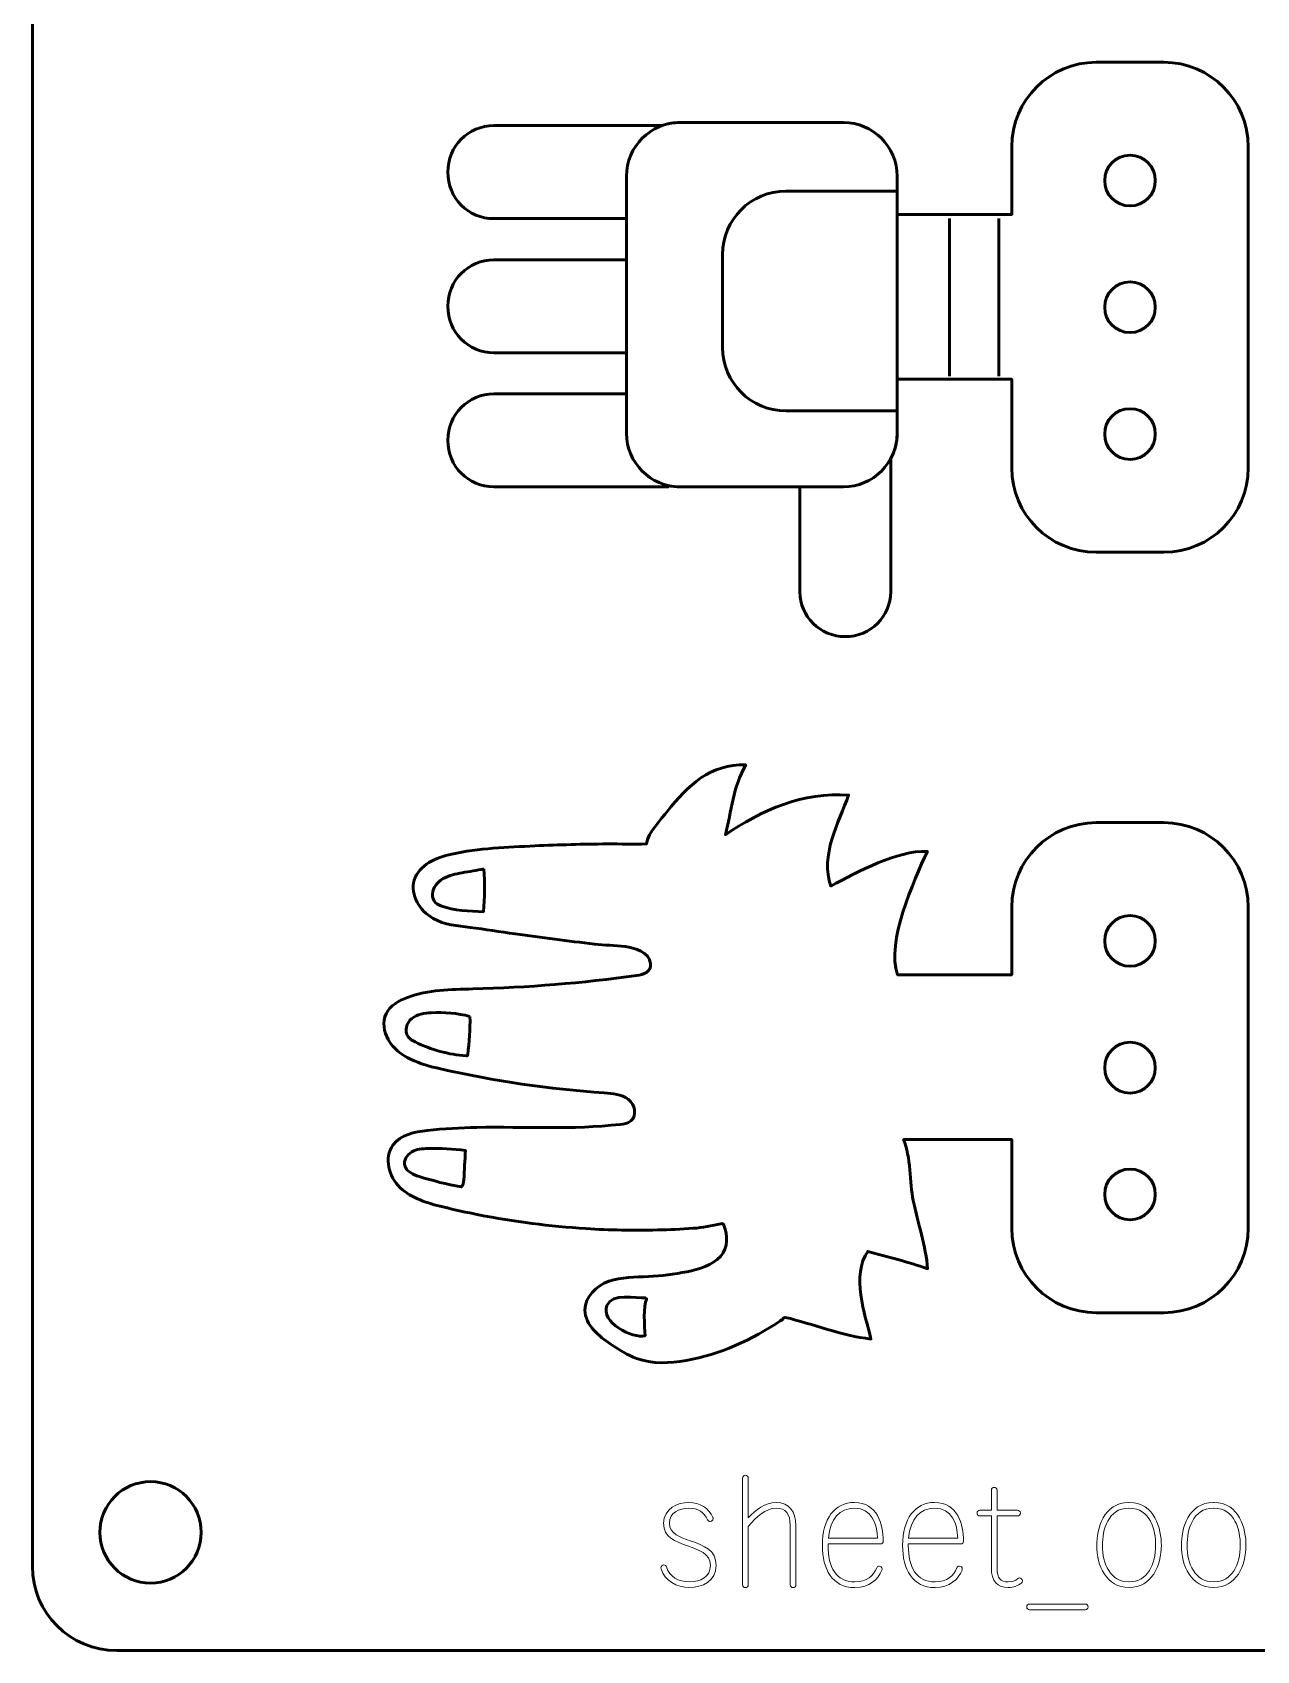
# Model space of a CAD drawing. Header units: centimetres. Extents: x -10.5 to 10.4, y -14.9 to 14.9.
# Drawn here: x -10.5 to -3.25, y -14.95 to -5.37 of the extents above; entities that cross this region are included whole.
import ezdxf

# ---------------------------------------------------------------- set-up
doc = ezdxf.new("R2010")
doc.units = ezdxf.units.CM
doc.header["$MEASUREMENT"] = 0
doc.layers.add('Layer 1', color=7, linetype='Continuous')

msp = doc.modelspace()

# ---------------------------------------------------------------- linework, layer by layer
at = {"layer": 'Layer 1', "lineweight": 53}
for centre, major_axis in [((-4, -6.25), (0, 0.15)), ((-4, -7), (0, 0.15)), ((-4, -7.75), (0, 0.15)), ((-4, -10.75), (0, 0.15)), ((-4, -11.5), (0, 0.15)), ((-4, -12.25), (0, 0.15)), ((-9.8, -14.25), (0, 0.3))]:
    msp.add_ellipse(centre, major_axis=major_axis, ratio=1, dxfattribs=at)
at = {"layer": 'Layer 1', "color": 1, "lineweight": 53}
msp.add_open_spline([(-10.5, -14.45), (-10.5, -14.45), (-10.5, 14.45), (-10.5, 14.45), (-10.5, 14.45), (-10.5, 14.72614), (-10.27614, 14.95), (-10, 14.95), (-10, 14.95), (-10, 14.95), (9.9, 14.95), (9.9, 14.95), (9.9, 14.95), (10.17614, 14.95), (10.4, 14.72614), (10.4, 14.45), (10.4, 14.45), (10.4, 14.45), (10.4, -14.45), (10.4, -14.45), (10.4, -14.45), (10.4, -14.72614), (10.17614, -14.95), (9.9, -14.95), (9.9, -14.95), (9.9, -14.95), (-10, -14.95), (-10, -14.95), (-10, -14.95), (-10.27614, -14.95), (-10.5, -14.72614), (-10.5, -14.45)], degree=3, knots=[0, 0, 0, 0, 0.1111111, 0.1111111, 0.1111111, 0.1111111, 0.2222222, 0.2222222, 0.2222222, 0.2222222, 0.3333333, 0.3333333, 0.3333333, 0.3333333, 0.4444444, 0.4444444, 0.4444444, 0.4444444, 0.5555556, 0.5555556, 0.5555556, 0.5555556, 0.6666667, 0.6666667, 0.6666667, 0.6666667, 0.7777778, 0.7777778, 0.7777778, 0.7777778, 1, 1, 1, 1], dxfattribs=at)
at = {"layer": 'Layer 1', "color": 3, "lineweight": 53}
for points, knots in [([(-3.3, -7.95), (-3.3, -7.95), (-3.3, -6.05), (-3.3, -6.05), (-3.3, -6.05), (-3.3, -5.77386), (-3.52386, -5.55), (-3.8, -5.55), (-3.8, -5.55), (-3.8, -5.55), (-4.2, -5.55), (-4.2, -5.55), (-4.2, -5.55), (-4.47614, -5.55), (-4.7, -5.77386), (-4.7, -6.05), (-4.7, -6.05), (-4.7, -6.05), (-4.7, -6.45047), (-4.7, -6.45047), (-4.7, -6.45047), (-4.7, -6.45047), (-5.37909, -6.45047), (-5.37909, -6.45047), (-5.37909, -6.45047), (-5.37909, -6.45047), (-5.37909, -6.22392), (-5.37909, -6.22392), (-5.37909, -6.22392), (-5.37909, -6.04931), (-5.52198, -5.90642), (-5.69659, -5.90642), (-5.69659, -5.90642), (-5.69659, -5.90642), (-6.66418, -5.90642), (-6.66418, -5.90642), (-6.66418, -5.90642), (-6.70163, -5.90642), (-6.73761, -5.913), (-6.77103, -5.92505), (-6.77103, -5.92505), (-6.77103, -5.92505), (-7.76805, -5.92505), (-7.76805, -5.92505), (-7.76805, -5.92505), (-7.91762, -5.92505), (-8.04002, -6.04745), (-8.04002, -6.2002), (-8.04002, -6.2002), (-8.04002, -6.35298), (-7.91762, -6.47537), (-7.76805, -6.47537), (-7.76805, -6.47537), (-7.76805, -6.47537), (-6.98169, -6.47537), (-6.98169, -6.47537), (-6.98169, -6.47537), (-6.98169, -6.47537), (-6.98169, -6.7188), (-6.98169, -6.7188), (-6.98169, -6.7188), (-6.98169, -6.7188), (-7.76805, -6.7188), (-7.76805, -6.7188), (-7.76805, -6.7188), (-7.91762, -6.7188), (-8.04002, -6.84119), (-8.04002, -6.99395), (-8.04002, -6.99395), (-8.04002, -7.14673), (-7.91762, -7.26913), (-7.76805, -7.26913), (-7.76805, -7.26913), (-7.76805, -7.26913), (-6.98169, -7.26913), (-6.98169, -7.26913), (-6.98169, -7.26913), (-6.98169, -7.26913), (-6.98169, -7.51255), (-6.98169, -7.51255), (-6.98169, -7.51255), (-6.98169, -7.51255), (-7.76805, -7.51255), (-7.76805, -7.51255), (-7.76805, -7.51255), (-7.91762, -7.51255), (-8.04002, -7.63494), (-8.04002, -7.7877), (-8.04002, -7.7877), (-8.04002, -7.94048), (-7.91762, -8.06287), (-7.76805, -8.06287), (-7.76805, -8.06287), (-7.76805, -8.06287), (-6.73575, -8.06287), (-6.73575, -8.06287), (-6.73575, -8.06287), (-6.73575, -8.06287), (-6.73575, -8.05466), (-6.73575, -8.05466), (-6.73575, -8.05466), (-6.71274, -8.06002), (-6.68877, -8.06285), (-6.66418, -8.06285), (-6.66418, -8.06285), (-6.66418, -8.06285), (-5.95446, -8.06285), (-5.95446, -8.06285), (-5.95446, -8.06285), (-5.95446, -8.06285), (-5.95446, -8.68405), (-5.95446, -8.68405), (-5.95446, -8.68405), (-5.95446, -8.82983), (-5.83516, -8.94913), (-5.68583, -8.94913), (-5.68583, -8.94913), (-5.5365, -8.94913), (-5.4172, -8.82983), (-5.4172, -8.68405), (-5.4172, -8.68405), (-5.4172, -8.68405), (-5.4172, -7.89569), (-5.4172, -7.89569), (-5.4172, -7.89569), (-5.39292, -7.85087), (-5.37909, -7.79965), (-5.37909, -7.74535), (-5.37909, -7.74535), (-5.37909, -7.74535), (-5.37909, -7.42547), (-5.37909, -7.42547), (-5.37909, -7.42547), (-5.37909, -7.42547), (-4.7, -7.42547), (-4.7, -7.42547), (-4.7, -7.42547), (-4.7, -7.42547), (-4.7, -7.95), (-4.7, -7.95), (-4.7, -7.95), (-4.7, -8.22614), (-4.47614, -8.45), (-4.2, -8.45), (-4.2, -8.45), (-4.2, -8.45), (-3.8, -8.45), (-3.8, -8.45), (-3.8, -8.45), (-3.52386, -8.45), (-3.3, -8.22614), (-3.3, -7.95)], [0, 0, 0, 0, 0.025641, 0.025641, 0.025641, 0.025641, 0.0512821, 0.0512821, 0.0512821, 0.0512821, 0.0769231, 0.0769231, 0.0769231, 0.0769231, 0.1025641, 0.1025641, 0.1025641, 0.1025641, 0.1282051, 0.1282051, 0.1282051, 0.1282051, 0.1538462, 0.1538462, 0.1538462, 0.1538462, 0.1794872, 0.1794872, 0.1794872, 0.1794872, 0.2051282, 0.2051282, 0.2051282, 0.2051282, 0.2307692, 0.2307692, 0.2307692, 0.2307692, 0.2564103, 0.2564103, 0.2564103, 0.2564103, 0.2820513, 0.2820513, 0.2820513, 0.2820513, 0.3076923, 0.3076923, 0.3076923, 0.3076923, 0.3333333, 0.3333333, 0.3333333, 0.3333333, 0.3589744, 0.3589744, 0.3589744, 0.3589744, 0.3846154, 0.3846154, 0.3846154, 0.3846154, 0.4102564, 0.4102564, 0.4102564, 0.4102564, 0.4358974, 0.4358974, 0.4358974, 0.4358974, 0.4615385, 0.4615385, 0.4615385, 0.4615385, 0.4871795, 0.4871795, 0.4871795, 0.4871795, 0.5128205, 0.5128205, 0.5128205, 0.5128205, 0.5384615, 0.5384615, 0.5384615, 0.5384615, 0.5641026, 0.5641026, 0.5641026, 0.5641026, 0.5897436, 0.5897436, 0.5897436, 0.5897436, 0.6153846, 0.6153846, 0.6153846, 0.6153846, 0.6410256, 0.6410256, 0.6410256, 0.6410256, 0.6666667, 0.6666667, 0.6666667, 0.6666667, 0.6923077, 0.6923077, 0.6923077, 0.6923077, 0.7179487, 0.7179487, 0.7179487, 0.7179487, 0.7435897, 0.7435897, 0.7435897, 0.7435897, 0.7692308, 0.7692308, 0.7692308, 0.7692308, 0.7948718, 0.7948718, 0.7948718, 0.7948718, 0.8205128, 0.8205128, 0.8205128, 0.8205128, 0.8461538, 0.8461538, 0.8461538, 0.8461538, 0.8717949, 0.8717949, 0.8717949, 0.8717949, 0.8974359, 0.8974359, 0.8974359, 0.8974359, 0.9230769, 0.9230769, 0.9230769, 0.9230769, 0.9487179, 0.9487179, 0.9487179, 0.9487179, 1, 1, 1, 1]), ([(-4.7, -12.45), (-4.7, -12.45), (-4.7, -11.92547), (-4.7, -11.92547), (-4.7, -11.92547), (-4.7, -11.92547), (-5.34107, -11.92547), (-5.34107, -11.92547), (-5.34107, -11.92547), (-5.29747, -12.0247), (-5.30433, -12.18283), (-5.28372, -12.28621), (-5.28372, -12.28621), (-5.25778, -12.41586), (-5.20858, -12.56033), (-5.19851, -12.68969), (-5.19851, -12.68969), (-5.31255, -12.64869), (-5.43692, -12.62171), (-5.55254, -12.58733), (-5.55254, -12.58733), (-5.65122, -12.72437), (-5.5692, -12.96195), (-5.53401, -13.10615), (-5.53401, -13.10615), (-5.71075, -13.0858), (-5.87611, -13.01621), (-6.04228, -12.97784), (-6.04228, -12.97784), (-6.05391, -12.97518), (-6.05602, -12.99794), (-6.06794, -12.99557), (-6.06794, -12.99557), (-6.0645, -13.00404), (-6.07111, -12.98709), (-6.06794, -12.99557), (-6.06794, -12.99557), (-6.23886, -13.11303), (-6.42936, -13.19693), (-6.62805, -13.23237), (-6.62805, -13.23237), (-6.7257, -13.24985), (-6.82887, -13.25459), (-6.92228, -13.22098), (-6.92228, -13.22098), (-6.97571, -13.20142), (-7.02414, -13.16993), (-7.07149, -13.13846), (-7.07149, -13.13846), (-7.1456, -13.08897), (-7.22681, -13.02415), (-7.22735, -12.93524), (-7.22735, -12.93524), (-7.22761, -12.85612), (-7.15989, -12.79052), (-7.08552, -12.76406), (-7.08552, -12.76406), (-7.01118, -12.7376), (-6.93021, -12.74052), (-6.85138, -12.73654), (-6.85138, -12.73654), (-6.7749, -12.73284), (-6.6987, -12.72277), (-6.62356, -12.70745), (-6.62356, -12.70745), (-6.55054, -12.69261), (-6.4738, -12.67065), (-6.42381, -12.6151), (-6.42381, -12.6151), (-6.37936, -12.56562), (-6.38094, -12.491), (-6.40502, -12.43253), (-6.40502, -12.43253), (-6.4066, -12.42935), (-6.4082, -12.42566), (-6.41138, -12.42408), (-6.41138, -12.42408), (-6.41456, -12.42222), (-6.41877, -12.42273), (-6.42249, -12.42353), (-6.42249, -12.42353), (-6.47698, -12.43385), (-6.5315, -12.44708), (-6.58705, -12.4508), (-6.58705, -12.4508), (-6.65744, -12.45555), (-6.72782, -12.45899), (-6.79846, -12.46059), (-6.79846, -12.46059), (-6.93975, -12.46403), (-7.08102, -12.46136), (-7.22179, -12.45237), (-7.22179, -12.45237), (-7.43529, -12.43914), (-7.64751, -12.41162), (-7.85731, -12.37062), (-7.85731, -12.37062), (-7.92795, -12.35659), (-7.9986, -12.34098), (-8.06872, -12.32406), (-8.06872, -12.32406), (-8.15946, -12.30184), (-8.25367, -12.27484), (-8.32139, -12.21055), (-8.32139, -12.21055), (-8.38914, -12.14627), (-8.41981, -12.03328), (-8.36451, -11.95788), (-8.36451, -11.95788), (-8.31953, -11.89675), (-8.23672, -11.87982), (-8.16132, -11.87135), (-8.16132, -11.87135), (-8.06368, -11.86024), (-7.96581, -11.85548), (-7.86765, -11.85362), (-7.86765, -11.85362), (-7.58505, -11.84833), (-7.30091, -11.86817), (-7.01992, -11.83564), (-7.01992, -11.83564), (-6.99741, -11.83326), (-6.97333, -11.82954), (-6.95561, -11.81525), (-6.95561, -11.81525), (-6.91726, -11.78378), (-6.93207, -11.71683), (-6.9715, -11.68668), (-6.9715, -11.68668), (-7.01091, -11.6565), (-7.06382, -11.65255), (-7.11358, -11.64911), (-7.11358, -11.64911), (-7.43953, -11.62715), (-7.76391, -11.57951), (-8.08275, -11.50703), (-8.08275, -11.50703), (-8.20181, -11.48003), (-8.3325, -11.44008), (-8.39258, -11.33399), (-8.39258, -11.33399), (-8.41875, -11.28795), (-8.42777, -11.22948), (-8.40501, -11.18157), (-8.40501, -11.18157), (-8.38146, -11.13264), (-8.33013, -11.103), (-8.27907, -11.08422), (-8.27907, -11.08422), (-8.15603, -11.03871), (-8.02188, -11.03766), (-7.89093, -11.03421), (-7.89093, -11.03421), (-7.56681, -11.02548), (-7.24296, -10.99902), (-6.92176, -10.95484), (-6.92176, -10.95484), (-6.88311, -10.94955), (-6.83311, -10.93394), (-6.83892, -10.88472), (-6.83892, -10.88472), (-6.84688, -10.81514), (-6.93233, -10.79237), (-6.99003, -10.78366), (-6.99003, -10.78366), (-7.05007, -10.77465), (-7.11147, -10.77625), (-7.17151, -10.76883), (-7.17151, -10.76883), (-7.32814, -10.74979), (-7.48477, -10.72941), (-7.64115, -10.70772), (-7.64115, -10.70772), (-7.73006, -10.69556), (-7.81894, -10.68153), (-7.90785, -10.66987), (-7.90785, -10.66987), (-7.98219, -10.66008), (-8.05973, -10.65507), (-8.12639, -10.61724), (-8.12639, -10.61724), (-8.20551, -10.57226), (-8.26452, -10.47779), (-8.23832, -10.39049), (-8.23832, -10.39049), (-8.21106, -10.29975), (-8.10892, -10.25554), (-8.01606, -10.2357), (-8.01606, -10.2357), (-7.85943, -10.20185), (-7.68402, -10.19469), (-7.52394, -10.1873), (-7.52394, -10.1873), (-7.38106, -10.18068), (-7.2382, -10.17696), (-7.09532, -10.17591), (-7.09532, -10.17591), (-7.01726, -10.17539), (-6.93975, -10.17934), (-6.86326, -10.17539), (-6.86326, -10.17539), (-6.85507, -10.10713), (-6.77306, -10.02642), (-6.73893, -9.98277), (-6.73893, -9.98277), (-6.62038, -9.8309), (-6.48334, -9.70047), (-6.27591, -9.70866), (-6.27591, -9.70866), (-6.35079, -9.84122), (-6.35952, -9.97934), (-6.39629, -10.12194), (-6.39629, -10.12194), (-6.18305, -9.97616), (-5.93513, -9.86661), (-5.66631, -9.88673), (-5.66631, -9.88673), (-5.72424, -10.04574), (-5.83697, -10.24735), (-5.77134, -10.42488), (-5.77134, -10.42488), (-5.61339, -10.34152), (-5.38056, -10.21322), (-5.20011, -10.22009), (-5.20011, -10.22009), (-5.28106, -10.3979), (-5.44485, -10.75535), (-5.37658, -10.95035), (-5.37658, -10.95035), (-5.37658, -10.95035), (-5.37657, -10.95047), (-5.37657, -10.95047), (-5.37657, -10.95047), (-5.37657, -10.95047), (-4.7, -10.95047), (-4.7, -10.95047), (-4.7, -10.95047), (-4.7, -10.95047), (-4.7, -10.55), (-4.7, -10.55), (-4.7, -10.55), (-4.7, -10.27386), (-4.47614, -10.05), (-4.2, -10.05), (-4.2, -10.05), (-4.2, -10.05), (-3.8, -10.05), (-3.8, -10.05), (-3.8, -10.05), (-3.52386, -10.05), (-3.3, -10.27386), (-3.3, -10.55), (-3.3, -10.55), (-3.3, -10.55), (-3.3, -12.45), (-3.3, -12.45), (-3.3, -12.45), (-3.3, -12.72614), (-3.52386, -12.95), (-3.8, -12.95), (-3.8, -12.95), (-3.8, -12.95), (-4.2, -12.95), (-4.2, -12.95), (-4.2, -12.95), (-4.47614, -12.95), (-4.7, -12.72614), (-4.7, -12.45)], [0, 0, 0, 0, 0.0147059, 0.0147059, 0.0147059, 0.0147059, 0.0294118, 0.0294118, 0.0294118, 0.0294118, 0.0441176, 0.0441176, 0.0441176, 0.0441176, 0.0588235, 0.0588235, 0.0588235, 0.0588235, 0.0735294, 0.0735294, 0.0735294, 0.0735294, 0.0882353, 0.0882353, 0.0882353, 0.0882353, 0.1029412, 0.1029412, 0.1029412, 0.1029412, 0.1176471, 0.1176471, 0.1176471, 0.1176471, 0.1323529, 0.1323529, 0.1323529, 0.1323529, 0.1470588, 0.1470588, 0.1470588, 0.1470588, 0.1617647, 0.1617647, 0.1617647, 0.1617647, 0.1764706, 0.1764706, 0.1764706, 0.1764706, 0.1911765, 0.1911765, 0.1911765, 0.1911765, 0.2058824, 0.2058824, 0.2058824, 0.2058824, 0.2205882, 0.2205882, 0.2205882, 0.2205882, 0.2352941, 0.2352941, 0.2352941, 0.2352941, 0.25, 0.25, 0.25, 0.25, 0.2647059, 0.2647059, 0.2647059, 0.2647059, 0.2794118, 0.2794118, 0.2794118, 0.2794118, 0.2941176, 0.2941176, 0.2941176, 0.2941176, 0.3088235, 0.3088235, 0.3088235, 0.3088235, 0.3235294, 0.3235294, 0.3235294, 0.3235294, 0.3382353, 0.3382353, 0.3382353, 0.3382353, 0.3529412, 0.3529412, 0.3529412, 0.3529412, 0.3676471, 0.3676471, 0.3676471, 0.3676471, 0.3823529, 0.3823529, 0.3823529, 0.3823529, 0.3970588, 0.3970588, 0.3970588, 0.3970588, 0.4117647, 0.4117647, 0.4117647, 0.4117647, 0.4264706, 0.4264706, 0.4264706, 0.4264706, 0.4411765, 0.4411765, 0.4411765, 0.4411765, 0.4558824, 0.4558824, 0.4558824, 0.4558824, 0.4705882, 0.4705882, 0.4705882, 0.4705882, 0.4852941, 0.4852941, 0.4852941, 0.4852941, 0.5, 0.5, 0.5, 0.5, 0.5147059, 0.5147059, 0.5147059, 0.5147059, 0.5294118, 0.5294118, 0.5294118, 0.5294118, 0.5441176, 0.5441176, 0.5441176, 0.5441176, 0.5588235, 0.5588235, 0.5588235, 0.5588235, 0.5735294, 0.5735294, 0.5735294, 0.5735294, 0.5882353, 0.5882353, 0.5882353, 0.5882353, 0.6029412, 0.6029412, 0.6029412, 0.6029412, 0.6176471, 0.6176471, 0.6176471, 0.6176471, 0.6323529, 0.6323529, 0.6323529, 0.6323529, 0.6470588, 0.6470588, 0.6470588, 0.6470588, 0.6617647, 0.6617647, 0.6617647, 0.6617647, 0.6764706, 0.6764706, 0.6764706, 0.6764706, 0.6911765, 0.6911765, 0.6911765, 0.6911765, 0.7058824, 0.7058824, 0.7058824, 0.7058824, 0.7205882, 0.7205882, 0.7205882, 0.7205882, 0.7352941, 0.7352941, 0.7352941, 0.7352941, 0.75, 0.75, 0.75, 0.75, 0.7647059, 0.7647059, 0.7647059, 0.7647059, 0.7794118, 0.7794118, 0.7794118, 0.7794118, 0.7941176, 0.7941176, 0.7941176, 0.7941176, 0.8088235, 0.8088235, 0.8088235, 0.8088235, 0.8235294, 0.8235294, 0.8235294, 0.8235294, 0.8382353, 0.8382353, 0.8382353, 0.8382353, 0.8529412, 0.8529412, 0.8529412, 0.8529412, 0.8676471, 0.8676471, 0.8676471, 0.8676471, 0.8823529, 0.8823529, 0.8823529, 0.8823529, 0.8970588, 0.8970588, 0.8970588, 0.8970588, 0.9117647, 0.9117647, 0.9117647, 0.9117647, 0.9264706, 0.9264706, 0.9264706, 0.9264706, 0.9411765, 0.9411765, 0.9411765, 0.9411765, 0.9558824, 0.9558824, 0.9558824, 0.9558824, 0.9705882, 0.9705882, 0.9705882, 0.9705882, 1, 1, 1, 1])]:
    msp.add_open_spline(points, degree=3, knots=knots, dxfattribs=at)
at = {"layer": 'Layer 1', "color": 5, "lineweight": 53}
for points in [[(-6.66418, -5.90642), (-6.83883, -5.90642), (-6.98169, -6.04931), (-6.98169, -6.22392)], [(-6.98169, -6.22392), (-6.98169, -6.22392), (-6.98169, -7.74535), (-6.98169, -7.74535)], [(-6.41283, -6.68753), (-6.41283, -6.48044), (-6.24496, -6.31254), (-6.03784, -6.31254)], [(-5.06803, -7.40788), (-5.06803, -7.40788), (-5.06803, -6.47501), (-5.06803, -6.47501)], [(-4.77699, -7.40788), (-4.77699, -7.40788), (-4.77699, -6.47501), (-4.77699, -6.47501)], [(-6.41283, -7.23799), (-6.41283, -7.23799), (-6.41283, -6.68753), (-6.41283, -6.68753)], [(-6.03784, -7.61298), (-6.24496, -7.61298), (-6.41283, -7.44509), (-6.41283, -7.23799)], [(-6.98169, -7.74535), (-6.98169, -7.91999), (-6.83883, -8.06285), (-6.66418, -8.06285)], [(-5.69659, -8.06285), (-5.52198, -8.06285), (-5.37909, -7.91999), (-5.37909, -7.74535)], [(-5.95446, -8.06285), (-5.95446, -8.06285), (-5.69659, -8.06285), (-5.69659, -8.06285)]]:
    msp.add_open_spline(points, degree=3, dxfattribs=at)
for points, knots in [([(-6.03784, -6.31254), (-6.03784, -6.31254), (-5.37909, -6.31254), (-5.37909, -6.31254), (-5.37909, -6.31254), (-5.37909, -6.31254), (-5.37909, -7.61298), (-5.37909, -7.61298), (-5.37909, -7.61298), (-5.37909, -7.61298), (-6.03784, -7.61298), (-6.03784, -7.61298)], [0, 0, 0, 0, 0.25, 0.25, 0.25, 0.25, 0.5, 0.5, 0.5, 0.5, 1, 1, 1, 1]), ([(-7.82636, -10.32328), (-7.86922, -10.33121), (-7.91183, -10.33915), (-7.95467, -10.34682), (-7.95467, -10.34682), (-7.99304, -10.35398), (-8.03221, -10.36137), (-8.06634, -10.38043), (-8.06634, -10.38043), (-8.10019, -10.39974), (-8.12851, -10.43361), (-8.13037, -10.4725), (-8.13037, -10.4725), (-8.13143, -10.49128), (-8.12561, -10.51087), (-8.1121, -10.52384), (-8.1121, -10.52384), (-8.10311, -10.53203), (-8.09174, -10.53706), (-8.08034, -10.5413), (-8.08034, -10.5413), (-8.00071, -10.57094), (-7.91395, -10.57438), (-7.82899, -10.57727), (-7.82899, -10.57727), (-7.82, -10.49314), (-7.81922, -10.40795), (-7.82636, -10.32328)], [0, 0, 0, 0, 0.125, 0.125, 0.125, 0.125, 0.25, 0.25, 0.25, 0.25, 0.375, 0.375, 0.375, 0.375, 0.5, 0.5, 0.5, 0.5, 0.625, 0.625, 0.625, 0.625, 0.75, 0.75, 0.75, 0.75, 1, 1, 1, 1]), ([(-7.90865, -11.19692), (-7.98353, -11.17762), (-8.0613, -11.17021), (-8.1383, -11.1747), (-8.1383, -11.1747), (-8.17879, -11.17708), (-8.22111, -11.18369), (-8.25287, -11.20883), (-8.25287, -11.20883), (-8.28436, -11.23423), (-8.29943, -11.28397), (-8.27534, -11.31653), (-8.27534, -11.31653), (-8.26478, -11.33082), (-8.24837, -11.3398), (-8.23248, -11.34774), (-8.23248, -11.34774), (-8.1383, -11.3943), (-8.03539, -11.42262), (-7.93061, -11.43055), (-7.93061, -11.43055), (-7.92875, -11.43055), (-7.92663, -11.43084), (-7.92477, -11.4295), (-7.92477, -11.4295), (-7.92266, -11.42818), (-7.92214, -11.42528), (-7.92188, -11.42262), (-7.92188, -11.42262), (-7.91154, -11.348), (-7.90705, -11.27234), (-7.90865, -11.19692)], [0, 0, 0, 0, 0.1111111, 0.1111111, 0.1111111, 0.1111111, 0.2222222, 0.2222222, 0.2222222, 0.2222222, 0.3333333, 0.3333333, 0.3333333, 0.3333333, 0.4444444, 0.4444444, 0.4444444, 0.4444444, 0.5555556, 0.5555556, 0.5555556, 0.5555556, 0.6666667, 0.6666667, 0.6666667, 0.6666667, 0.7777778, 0.7777778, 0.7777778, 0.7777778, 1, 1, 1, 1]), ([(-8.29387, -12.08064), (-8.28382, -12.11583), (-8.24493, -12.1325), (-8.21, -12.14361), (-8.21, -12.14361), (-8.12825, -12.16955), (-8.04489, -12.19045), (-7.96051, -12.2058), (-7.96051, -12.2058), (-7.9478, -12.19732), (-7.94596, -12.17985), (-7.9449, -12.16451), (-7.9449, -12.16451), (-7.94172, -12.1063), (-7.93854, -12.04809), (-7.93537, -11.9899), (-7.93537, -11.9899), (-8.00864, -11.9801), (-8.08274, -11.97638), (-8.15682, -11.9785), (-8.15682, -11.9785), (-8.1899, -11.97931), (-8.22403, -11.98194), (-8.25287, -11.99835), (-8.25287, -11.99835), (-8.2817, -12.01475), (-8.30286, -12.04888), (-8.29387, -12.08064)], [0, 0, 0, 0, 0.125, 0.125, 0.125, 0.125, 0.25, 0.25, 0.25, 0.25, 0.375, 0.375, 0.375, 0.375, 0.5, 0.5, 0.5, 0.5, 0.625, 0.625, 0.625, 0.625, 0.75, 0.75, 0.75, 0.75, 1, 1, 1, 1]), ([(-6.86672, -12.86168), (-6.92889, -12.8662), (-7.06593, -12.83127), (-7.09769, -12.90666), (-7.09769, -12.90666), (-7.1395, -13.00642), (-6.94475, -13.10564), (-6.87173, -13.08686), (-6.87173, -13.08686), (-6.87465, -13.03128), (-6.88339, -12.90588), (-6.86274, -12.87147), (-6.86274, -12.87147), (-6.86063, -12.86964), (-6.86222, -12.86486), (-6.86672, -12.86168)], [0, 0, 0, 0, 0.2, 0.2, 0.2, 0.2, 0.4, 0.4, 0.4, 0.4, 0.6, 0.6, 0.6, 0.6, 1, 1, 1, 1])]:
    msp.add_open_spline(points, degree=3, knots=knots, dxfattribs=at)
at = {"layer": 'Layer 1', "color": 5, "lineweight": 9}
for points, knots in [([(-6.27729, -14.57685), (-6.26797, -14.57685), (-6.26035, -14.56923), (-6.26035, -14.55992), (-6.26035, -14.55992), (-6.26035, -14.55992), (-6.26035, -14.21448), (-6.26035, -14.21448), (-6.26035, -14.21448), (-6.2104, -14.15775), (-6.16045, -14.10695), (-6.09441, -14.10695), (-6.09441, -14.10695), (-6.03768, -14.10695), (-6.01228, -14.14082), (-6.01228, -14.20855), (-6.01228, -14.20855), (-6.01228, -14.20855), (-6.01228, -14.55992), (-6.01228, -14.55992), (-6.01228, -14.55992), (-6.01228, -14.56923), (-6.00466, -14.57685), (-5.99535, -14.57685), (-5.99535, -14.57685), (-5.98603, -14.57685), (-5.97841, -14.56923), (-5.97841, -14.55992), (-5.97841, -14.55992), (-5.97841, -14.55992), (-5.97841, -14.20855), (-5.97841, -14.20855), (-5.97841, -14.20855), (-5.97841, -14.12727), (-6.01821, -14.07308), (-6.09441, -14.07308), (-6.09441, -14.07308), (-6.16214, -14.07308), (-6.21463, -14.11626), (-6.26035, -14.16453), (-6.26035, -14.16453), (-6.26035, -14.16453), (-6.26035, -13.92915), (-6.26035, -13.92915), (-6.26035, -13.92915), (-6.26035, -13.91984), (-6.26797, -13.91222), (-6.27729, -13.91222), (-6.27729, -13.91222), (-6.2866, -13.91222), (-6.29422, -13.91984), (-6.29422, -13.92915), (-6.29422, -13.92915), (-6.29422, -13.92915), (-6.29422, -14.55992), (-6.29422, -14.55992), (-6.29422, -14.55992), (-6.29422, -14.56923), (-6.2866, -14.57685), (-6.27729, -14.57685)], [0, 0, 0, 0, 0.0625, 0.0625, 0.0625, 0.0625, 0.125, 0.125, 0.125, 0.125, 0.1875, 0.1875, 0.1875, 0.1875, 0.25, 0.25, 0.25, 0.25, 0.3125, 0.3125, 0.3125, 0.3125, 0.375, 0.375, 0.375, 0.375, 0.4375, 0.4375, 0.4375, 0.4375, 0.5, 0.5, 0.5, 0.5, 0.5625, 0.5625, 0.5625, 0.5625, 0.625, 0.625, 0.625, 0.625, 0.6875, 0.6875, 0.6875, 0.6875, 0.75, 0.75, 0.75, 0.75, 0.8125, 0.8125, 0.8125, 0.8125, 0.875, 0.875, 0.875, 0.875, 1, 1, 1, 1]), ([(-6.60834, -14.57685), (-6.53383, -14.57685), (-6.45086, -14.53791), (-6.45086, -14.44562), (-6.45086, -14.44562), (-6.45086, -14.35418), (-6.52029, -14.32963), (-6.60411, -14.29999), (-6.60411, -14.29999), (-6.66168, -14.27967), (-6.72772, -14.25935), (-6.72772, -14.19585), (-6.72772, -14.19585), (-6.72772, -14.13235), (-6.67015, -14.10695), (-6.61257, -14.10695), (-6.61257, -14.10695), (-6.55839, -14.10695), (-6.52029, -14.1315), (-6.50166, -14.17553), (-6.50166, -14.17553), (-6.49827, -14.18146), (-6.49235, -14.18569), (-6.48557, -14.18569), (-6.48557, -14.18569), (-6.47626, -14.18569), (-6.46864, -14.17807), (-6.46864, -14.16876), (-6.46864, -14.16876), (-6.46864, -14.16622), (-6.46949, -14.16368), (-6.47033, -14.16199), (-6.47033, -14.16199), (-6.49404, -14.1061), (-6.54653, -14.07308), (-6.61257, -14.07308), (-6.61257, -14.07308), (-6.67861, -14.07308), (-6.76159, -14.10864), (-6.76159, -14.19585), (-6.76159, -14.19585), (-6.76159, -14.28052), (-6.6947, -14.30423), (-6.61511, -14.33217), (-6.61511, -14.33217), (-6.55585, -14.35333), (-6.48473, -14.3745), (-6.48473, -14.44562), (-6.48473, -14.44562), (-6.48473, -14.5142), (-6.54399, -14.54299), (-6.60834, -14.54299), (-6.60834, -14.54299), (-6.67523, -14.54299), (-6.72603, -14.51166), (-6.74465, -14.45493), (-6.74465, -14.45493), (-6.74635, -14.44816), (-6.75312, -14.44308), (-6.76074, -14.44308), (-6.76074, -14.44308), (-6.77005, -14.44308), (-6.77767, -14.4507), (-6.77767, -14.46001), (-6.77767, -14.46001), (-6.77767, -14.46171), (-6.77767, -14.4634), (-6.77683, -14.46594), (-6.77683, -14.46594), (-6.75397, -14.53537), (-6.68623, -14.57685), (-6.60834, -14.57685)], [0, 0, 0, 0, 0.0526316, 0.0526316, 0.0526316, 0.0526316, 0.1052632, 0.1052632, 0.1052632, 0.1052632, 0.1578947, 0.1578947, 0.1578947, 0.1578947, 0.2105263, 0.2105263, 0.2105263, 0.2105263, 0.2631579, 0.2631579, 0.2631579, 0.2631579, 0.3157895, 0.3157895, 0.3157895, 0.3157895, 0.3684211, 0.3684211, 0.3684211, 0.3684211, 0.4210526, 0.4210526, 0.4210526, 0.4210526, 0.4736842, 0.4736842, 0.4736842, 0.4736842, 0.5263158, 0.5263158, 0.5263158, 0.5263158, 0.5789474, 0.5789474, 0.5789474, 0.5789474, 0.6315789, 0.6315789, 0.6315789, 0.6315789, 0.6842105, 0.6842105, 0.6842105, 0.6842105, 0.7368421, 0.7368421, 0.7368421, 0.7368421, 0.7894737, 0.7894737, 0.7894737, 0.7894737, 0.8421053, 0.8421053, 0.8421053, 0.8421053, 0.8947368, 0.8947368, 0.8947368, 0.8947368, 1, 1, 1, 1]), ([(-5.62958, -14.57685), (-5.54153, -14.57685), (-5.49242, -14.52775), (-5.46956, -14.47356), (-5.46956, -14.47356), (-5.46871, -14.47187), (-5.46787, -14.46933), (-5.46787, -14.46679), (-5.46787, -14.46679), (-5.46787, -14.45747), (-5.47549, -14.44985), (-5.4848, -14.44985), (-5.4848, -14.44985), (-5.49157, -14.44985), (-5.49835, -14.45409), (-5.50004, -14.46086), (-5.50004, -14.46086), (-5.52036, -14.50743), (-5.55677, -14.54299), (-5.62958, -14.54299), (-5.62958, -14.54299), (-5.74049, -14.54299), (-5.78791, -14.45747), (-5.78791, -14.32709), (-5.78791, -14.32709), (-5.78791, -14.32709), (-5.78791, -14.31862), (-5.78791, -14.31862), (-5.78791, -14.31862), (-5.78791, -14.31862), (-5.47803, -14.31862), (-5.47803, -14.31862), (-5.47803, -14.31862), (-5.46702, -14.31862), (-5.46109, -14.31269), (-5.46109, -14.30169), (-5.46109, -14.30169), (-5.46109, -14.20263), (-5.49581, -14.07308), (-5.63212, -14.07308), (-5.63212, -14.07308), (-5.74896, -14.07308), (-5.82177, -14.17045), (-5.82177, -14.32709), (-5.82177, -14.32709), (-5.82177, -14.46848), (-5.76251, -14.57685), (-5.62958, -14.57685)], [0, 0, 0, 0, 0.0769231, 0.0769231, 0.0769231, 0.0769231, 0.1538462, 0.1538462, 0.1538462, 0.1538462, 0.2307692, 0.2307692, 0.2307692, 0.2307692, 0.3076923, 0.3076923, 0.3076923, 0.3076923, 0.3846154, 0.3846154, 0.3846154, 0.3846154, 0.4615385, 0.4615385, 0.4615385, 0.4615385, 0.5384615, 0.5384615, 0.5384615, 0.5384615, 0.6153846, 0.6153846, 0.6153846, 0.6153846, 0.6923077, 0.6923077, 0.6923077, 0.6923077, 0.7692308, 0.7692308, 0.7692308, 0.7692308, 0.8461538, 0.8461538, 0.8461538, 0.8461538, 1, 1, 1, 1]), ([(-5.1546, -14.57685), (-5.06655, -14.57685), (-5.01744, -14.52775), (-4.99458, -14.47356), (-4.99458, -14.47356), (-4.99373, -14.47187), (-4.99289, -14.46933), (-4.99289, -14.46679), (-4.99289, -14.46679), (-4.99289, -14.45747), (-5.00051, -14.44985), (-5.00982, -14.44985), (-5.00982, -14.44985), (-5.01659, -14.44985), (-5.02337, -14.45409), (-5.02506, -14.46086), (-5.02506, -14.46086), (-5.04538, -14.50743), (-5.08179, -14.54299), (-5.1546, -14.54299), (-5.1546, -14.54299), (-5.26551, -14.54299), (-5.31293, -14.45747), (-5.31293, -14.32709), (-5.31293, -14.32709), (-5.31293, -14.32709), (-5.31293, -14.31862), (-5.31293, -14.31862), (-5.31293, -14.31862), (-5.31293, -14.31862), (-5.00305, -14.31862), (-5.00305, -14.31862), (-5.00305, -14.31862), (-4.99204, -14.31862), (-4.98611, -14.31269), (-4.98611, -14.30169), (-4.98611, -14.30169), (-4.98611, -14.20263), (-5.02083, -14.07308), (-5.15714, -14.07308), (-5.15714, -14.07308), (-5.27398, -14.07308), (-5.34679, -14.17045), (-5.34679, -14.32709), (-5.34679, -14.32709), (-5.34679, -14.46848), (-5.28753, -14.57685), (-5.1546, -14.57685)], [0, 0, 0, 0, 0.0769231, 0.0769231, 0.0769231, 0.0769231, 0.1538462, 0.1538462, 0.1538462, 0.1538462, 0.2307692, 0.2307692, 0.2307692, 0.2307692, 0.3076923, 0.3076923, 0.3076923, 0.3076923, 0.3846154, 0.3846154, 0.3846154, 0.3846154, 0.4615385, 0.4615385, 0.4615385, 0.4615385, 0.5384615, 0.5384615, 0.5384615, 0.5384615, 0.6153846, 0.6153846, 0.6153846, 0.6153846, 0.6923077, 0.6923077, 0.6923077, 0.6923077, 0.7692308, 0.7692308, 0.7692308, 0.7692308, 0.8461538, 0.8461538, 0.8461538, 0.8461538, 1, 1, 1, 1]), ([(-4.72195, -14.57685), (-4.68893, -14.57685), (-4.66099, -14.56585), (-4.64321, -14.54976), (-4.64321, -14.54976), (-4.63983, -14.54637), (-4.63729, -14.54214), (-4.63729, -14.53706), (-4.63729, -14.53706), (-4.63729, -14.52775), (-4.64491, -14.52013), (-4.65422, -14.52013), (-4.65422, -14.52013), (-4.65845, -14.52013), (-4.66269, -14.52182), (-4.66523, -14.52436), (-4.66523, -14.52436), (-4.67877, -14.53621), (-4.69655, -14.54299), (-4.72195, -14.54299), (-4.72195, -14.54299), (-4.76767, -14.54299), (-4.78715, -14.52351), (-4.78715, -14.46086), (-4.78715, -14.46086), (-4.78715, -14.46086), (-4.78715, -14.15267), (-4.78715, -14.15267), (-4.78715, -14.15267), (-4.78715, -14.15267), (-4.66607, -14.15267), (-4.66607, -14.15267), (-4.66607, -14.15267), (-4.65676, -14.15267), (-4.64914, -14.14505), (-4.64914, -14.13574), (-4.64914, -14.13574), (-4.64914, -14.12642), (-4.65676, -14.1188), (-4.66607, -14.1188), (-4.66607, -14.1188), (-4.66607, -14.1188), (-4.78715, -14.1188), (-4.78715, -14.1188), (-4.78715, -14.1188), (-4.78715, -14.1188), (-4.78715, -14.00112), (-4.78715, -14.00112), (-4.78715, -14.00112), (-4.78715, -13.9918), (-4.79477, -13.98418), (-4.80408, -13.98418), (-4.80408, -13.98418), (-4.81339, -13.98418), (-4.82101, -13.9918), (-4.82101, -14.00112), (-4.82101, -14.00112), (-4.82101, -14.00112), (-4.82101, -14.1188), (-4.82101, -14.1188), (-4.82101, -14.1188), (-4.82101, -14.1188), (-4.88875, -14.1188), (-4.88875, -14.1188), (-4.88875, -14.1188), (-4.89806, -14.1188), (-4.90568, -14.12642), (-4.90568, -14.13574), (-4.90568, -14.13574), (-4.90568, -14.14505), (-4.89806, -14.15267), (-4.88875, -14.15267), (-4.88875, -14.15267), (-4.88875, -14.15267), (-4.82101, -14.15267), (-4.82101, -14.15267), (-4.82101, -14.15267), (-4.82101, -14.15267), (-4.82101, -14.46086), (-4.82101, -14.46086), (-4.82101, -14.46086), (-4.82101, -14.5396), (-4.78376, -14.57685), (-4.72195, -14.57685)], [0, 0, 0, 0, 0.0454545, 0.0454545, 0.0454545, 0.0454545, 0.0909091, 0.0909091, 0.0909091, 0.0909091, 0.1363636, 0.1363636, 0.1363636, 0.1363636, 0.1818182, 0.1818182, 0.1818182, 0.1818182, 0.2272727, 0.2272727, 0.2272727, 0.2272727, 0.2727273, 0.2727273, 0.2727273, 0.2727273, 0.3181818, 0.3181818, 0.3181818, 0.3181818, 0.3636364, 0.3636364, 0.3636364, 0.3636364, 0.4090909, 0.4090909, 0.4090909, 0.4090909, 0.4545455, 0.4545455, 0.4545455, 0.4545455, 0.5, 0.5, 0.5, 0.5, 0.5454545, 0.5454545, 0.5454545, 0.5454545, 0.5909091, 0.5909091, 0.5909091, 0.5909091, 0.6363636, 0.6363636, 0.6363636, 0.6363636, 0.6818182, 0.6818182, 0.6818182, 0.6818182, 0.7272727, 0.7272727, 0.7272727, 0.7272727, 0.7727273, 0.7727273, 0.7727273, 0.7727273, 0.8181818, 0.8181818, 0.8181818, 0.8181818, 0.8636364, 0.8636364, 0.8636364, 0.8636364, 0.9090909, 0.9090909, 0.9090909, 0.9090909, 1, 1, 1, 1]), ([(-4.00568, -14.57685), (-3.87106, -14.57685), (-3.81433, -14.44647), (-3.81433, -14.32709), (-3.81433, -14.32709), (-3.81433, -14.23057), (-3.85243, -14.07308), (-4.00483, -14.07308), (-4.00483, -14.07308), (-4.00483, -14.07308), (-4.00568, -14.07308), (-4.00568, -14.07308), (-4.00568, -14.07308), (-4.00568, -14.07308), (-4.00652, -14.07308), (-4.00652, -14.07308), (-4.00652, -14.07308), (-4.15892, -14.07308), (-4.19702, -14.23057), (-4.19702, -14.32709), (-4.19702, -14.32709), (-4.19702, -14.44647), (-4.1403, -14.57685), (-4.00568, -14.57685)], [0, 0, 0, 0, 0.1428571, 0.1428571, 0.1428571, 0.1428571, 0.2857143, 0.2857143, 0.2857143, 0.2857143, 0.4285714, 0.4285714, 0.4285714, 0.4285714, 0.5714286, 0.5714286, 0.5714286, 0.5714286, 0.7142857, 0.7142857, 0.7142857, 0.7142857, 1, 1, 1, 1]), ([(-3.50445, -14.57685), (-3.36983, -14.57685), (-3.3131, -14.44647), (-3.3131, -14.32709), (-3.3131, -14.32709), (-3.3131, -14.23057), (-3.3512, -14.07308), (-3.5036, -14.07308), (-3.5036, -14.07308), (-3.5036, -14.07308), (-3.50445, -14.07308), (-3.50445, -14.07308), (-3.50445, -14.07308), (-3.50445, -14.07308), (-3.50529, -14.07308), (-3.50529, -14.07308), (-3.50529, -14.07308), (-3.65769, -14.07308), (-3.69579, -14.23057), (-3.69579, -14.32709), (-3.69579, -14.32709), (-3.69579, -14.44647), (-3.63907, -14.57685), (-3.50445, -14.57685)], [0, 0, 0, 0, 0.1428571, 0.1428571, 0.1428571, 0.1428571, 0.2857143, 0.2857143, 0.2857143, 0.2857143, 0.4285714, 0.4285714, 0.4285714, 0.4285714, 0.5714286, 0.5714286, 0.5714286, 0.5714286, 0.7142857, 0.7142857, 0.7142857, 0.7142857, 1, 1, 1, 1]), ([(-5.78621, -14.28475), (-5.77521, -14.16876), (-5.71933, -14.10695), (-5.63212, -14.10695), (-5.63212, -14.10695), (-5.52883, -14.10695), (-5.49835, -14.19755), (-5.49496, -14.28475), (-5.49496, -14.28475), (-5.49496, -14.28475), (-5.78621, -14.28475), (-5.78621, -14.28475)], [0, 0, 0, 0, 0.25, 0.25, 0.25, 0.25, 0.5, 0.5, 0.5, 0.5, 1, 1, 1, 1]), ([(-5.31123, -14.28475), (-5.30023, -14.16876), (-5.24435, -14.10695), (-5.15714, -14.10695), (-5.15714, -14.10695), (-5.05385, -14.10695), (-5.02337, -14.19755), (-5.01998, -14.28475), (-5.01998, -14.28475), (-5.01998, -14.28475), (-5.31123, -14.28475), (-5.31123, -14.28475)], [0, 0, 0, 0, 0.25, 0.25, 0.25, 0.25, 0.5, 0.5, 0.5, 0.5, 1, 1, 1, 1]), ([(-4.00568, -14.54299), (-4.11659, -14.54299), (-4.16316, -14.438), (-4.16316, -14.32709), (-4.16316, -14.32709), (-4.16316, -14.23649), (-4.13183, -14.10695), (-4.00652, -14.10695), (-4.00652, -14.10695), (-4.00652, -14.10695), (-4.00568, -14.10695), (-4.00568, -14.10695), (-4.00568, -14.10695), (-4.00568, -14.10695), (-4.00483, -14.10695), (-4.00483, -14.10695), (-4.00483, -14.10695), (-3.87952, -14.10695), (-3.8482, -14.23649), (-3.8482, -14.32709), (-3.8482, -14.32709), (-3.8482, -14.438), (-3.89476, -14.54299), (-4.00568, -14.54299)], [0, 0, 0, 0, 0.1428571, 0.1428571, 0.1428571, 0.1428571, 0.2857143, 0.2857143, 0.2857143, 0.2857143, 0.4285714, 0.4285714, 0.4285714, 0.4285714, 0.5714286, 0.5714286, 0.5714286, 0.5714286, 0.7142857, 0.7142857, 0.7142857, 0.7142857, 1, 1, 1, 1]), ([(-3.50445, -14.54299), (-3.61536, -14.54299), (-3.66193, -14.438), (-3.66193, -14.32709), (-3.66193, -14.32709), (-3.66193, -14.23649), (-3.6306, -14.10695), (-3.50529, -14.10695), (-3.50529, -14.10695), (-3.50529, -14.10695), (-3.50445, -14.10695), (-3.50445, -14.10695), (-3.50445, -14.10695), (-3.50445, -14.10695), (-3.5036, -14.10695), (-3.5036, -14.10695), (-3.5036, -14.10695), (-3.37829, -14.10695), (-3.34697, -14.23649), (-3.34697, -14.32709), (-3.34697, -14.32709), (-3.34697, -14.438), (-3.39353, -14.54299), (-3.50445, -14.54299)], [0, 0, 0, 0, 0.1428571, 0.1428571, 0.1428571, 0.1428571, 0.2857143, 0.2857143, 0.2857143, 0.2857143, 0.4285714, 0.4285714, 0.4285714, 0.4285714, 0.5714286, 0.5714286, 0.5714286, 0.5714286, 0.7142857, 0.7142857, 0.7142857, 0.7142857, 1, 1, 1, 1]), ([(-4.59495, -14.70809), (-4.59495, -14.70809), (-4.26475, -14.70809), (-4.26475, -14.70809), (-4.26475, -14.70809), (-4.25544, -14.70809), (-4.24782, -14.70047), (-4.24782, -14.69115), (-4.24782, -14.69115), (-4.24782, -14.68184), (-4.25544, -14.67422), (-4.26475, -14.67422), (-4.26475, -14.67422), (-4.26475, -14.67422), (-4.59495, -14.67422), (-4.59495, -14.67422), (-4.59495, -14.67422), (-4.60427, -14.67422), (-4.61189, -14.68184), (-4.61189, -14.69115), (-4.61189, -14.69115), (-4.61189, -14.70047), (-4.60427, -14.70809), (-4.59495, -14.70809)], [0, 0, 0, 0, 0.1428571, 0.1428571, 0.1428571, 0.1428571, 0.2857143, 0.2857143, 0.2857143, 0.2857143, 0.4285714, 0.4285714, 0.4285714, 0.4285714, 0.5714286, 0.5714286, 0.5714286, 0.5714286, 0.7142857, 0.7142857, 0.7142857, 0.7142857, 1, 1, 1, 1])]:
    msp.add_open_spline(points, degree=3, knots=knots, dxfattribs=at)

doc.saveas('drawing.dxf')
